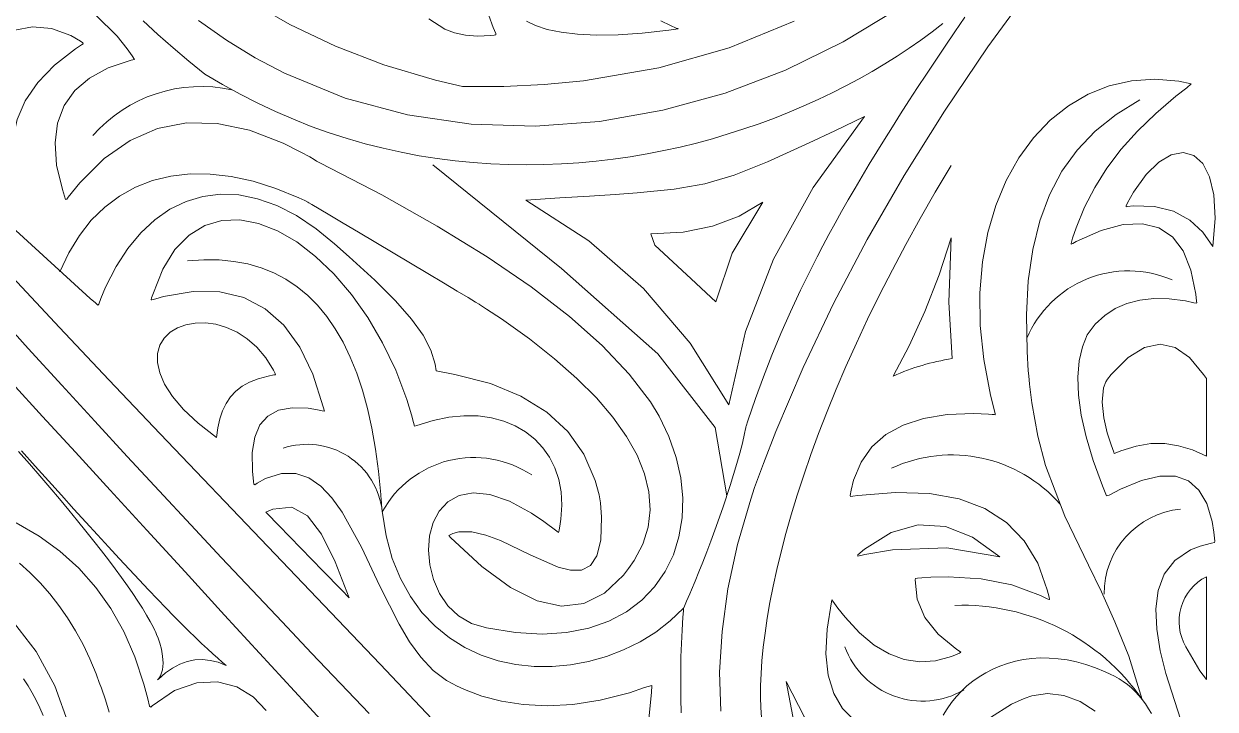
# Model space of a CAD drawing. Header units: inches. Extents: x 249 to 1192, y -18 to 440.
# Drawn here: x 719.966 to 720.565, y 264.93 to 265.274 of the extents above; entities that cross this region are included whole.
import ezdxf

# ---------------------------------------------------------------- set-up
doc = ezdxf.new("R2010")
doc.units = ezdxf.units.IN
doc.header["$MEASUREMENT"] = 0
doc.layers.add('KACA', color=141, linetype='Continuous', lineweight=30)
doc.layers.add('KUSEN', color=16, linetype='Continuous', lineweight=15)

# ---------------------------------------------------------------- blocks, each defined once
blk = doc.blocks.new('GORGA')
at = {"lineweight": 9}
for points in [[(367.07915, 150.58284), (367.07115, 150.57757), (367.06624, 150.57577), (367.06074, 150.57462), (367.05468, 150.57415), (367.04807, 150.57444), (367.04634, 150.57464), (367.04546, 150.57476), (367.04558, 150.57541), (367.04695, 150.57849), (367.04906, 150.58442)], [(367.24671, 150.58461), (367.23602, 150.57415), (367.23088, 150.56769), (367.22836, 150.56416), (367.2273, 150.56241), (367.22889, 150.56201), (367.24043, 150.55812), (367.24991, 150.55302), (367.25733, 150.54671), (367.26269, 150.53918), (367.26598, 150.53044), (367.26722, 150.52048), (367.26639, 150.50932), (367.2635, 150.49694), (367.26246, 150.49365), (367.26188, 150.49198), (367.26134, 150.49223), (367.26062, 150.49319), (367.25479, 150.50045), (367.24254, 150.51262), (367.22949, 150.52168), (367.21565, 150.52763), (367.20102, 150.53047), (367.18561, 150.53019), (367.1694, 150.52679), (367.1524, 150.52028), (367.14361, 150.51586), (367.13914, 150.51336), (367.13688, 150.51204), (367.13569, 150.51133), (367.13367, 150.51033), (367.10288, 150.49434), (367.07496, 150.47863), (367.04991, 150.46321), (367.02774, 150.44806), (367.00844, 150.43319), (366.99201, 150.4186), (366.97846, 150.40429), (366.96779, 150.39026), (366.96341, 150.38313), (366.95844, 150.3728), (366.95482, 150.36239), (366.95252, 150.35204), (366.95154, 150.34185), (366.95184, 150.33193), (366.95342, 150.32241), (366.95626, 150.3134), (366.96034, 150.30501), (366.96565, 150.29737), (366.97217, 150.29058), (366.97987, 150.28477), (366.98876, 150.28004), (366.9988, 150.27652), (367.00998, 150.27432), (367.02229, 150.27356), (367.03571, 150.27435), (367.05022, 150.2768), (367.05778, 150.27891), (367.06426, 150.2827), (367.06962, 150.28785), (367.07384, 150.29405), (367.0769, 150.30098), (367.07878, 150.30832), (367.07946, 150.31575), (367.07891, 150.32296), (367.0771, 150.32963), (367.07402, 150.33543), (367.06965, 150.34006), (367.06396, 150.34319), (367.05692, 150.34451), (367.04852, 150.34369), (367.03873, 150.34043), (367.02753, 150.33439), (367.02139, 150.33024), (367.01489, 150.32527), (367.01405, 150.32459), (367.0139, 150.32498), (367.0137, 150.3259), (367.01334, 150.32774), (367.01278, 150.33136), (367.01232, 150.33836), (367.0127, 150.345), (367.01388, 150.35126), (367.01583, 150.35708), (367.01851, 150.36242), (367.02187, 150.36725), (367.02589, 150.37153), (367.03053, 150.37521), (367.03574, 150.37826), (367.0415, 150.38063), (367.04776, 150.38229), (367.05449, 150.38319), (367.06164, 150.3833), (367.06919, 150.38258), (367.0771, 150.38097), (367.08532, 150.37846), (367.08637, 150.37808), (367.0869, 150.37989), (367.08796, 150.38379), (367.0903, 150.39145), (367.09587, 150.40617), (367.10247, 150.41997), (367.10995, 150.43272), (367.11817, 150.44429), (367.12697, 150.45456), (367.13619, 150.46339), (367.14568, 150.47066), (367.15529, 150.47623), (367.16487, 150.47997), (367.17426, 150.48177), (367.18331, 150.48148), (367.19186, 150.47898), (367.19977, 150.47415), (367.20688, 150.46684), (367.21304, 150.45693), (367.2181, 150.4443), (367.21864, 150.44252), (367.21891, 150.44162), (367.21856, 150.44156), (367.21657, 150.44214), (367.21264, 150.44319), (367.1978, 150.44571), (367.18432, 150.44553), (367.17222, 150.44266), (367.16149, 150.43709), (367.15214, 150.42882), (367.14415, 150.41786), (367.13754, 150.4042), (367.1323, 150.38784), (367.13175, 150.38561), (367.13287, 150.38574), (367.13529, 150.38627), (367.13987, 150.38704), (367.148, 150.38736), (367.15476, 150.38608), (367.16014, 150.38318), (367.16415, 150.37868), (367.16679, 150.37257), (367.16805, 150.36485), (367.16794, 150.35553), (367.16737, 150.35026), (367.16717, 150.34888), (367.16673, 150.34866), (367.16562, 150.34936), (367.16132, 150.35171), (367.15334, 150.3543), (367.14611, 150.35434), (367.13953, 150.35211), (367.13352, 150.34791), (367.12797, 150.34203), (367.12278, 150.33477), (367.11315, 150.31725), (367.10385, 150.29771), (367.09413, 150.27848), (367.08887, 150.26971), (367.08322, 150.2619), (367.07709, 150.25534), (367.07037, 150.25032), (367.06714, 150.24861), (367.06528, 150.24762), (367.06133, 150.24573), (367.05256, 150.2424), (367.04267, 150.23981), (367.03171, 150.23814), (367.01974, 150.23757), (367.00682, 150.23826), (366.993, 150.24039), (366.97834, 150.24413), (366.9707, 150.24665), (366.96709, 150.24775), (366.96725, 150.24422), (366.96862, 150.23106)], [(366.70123, 150.23085), (366.7086, 150.25382), (366.71137, 150.26513), (366.71314, 150.27601), (366.71359, 150.28623), (366.71243, 150.29556), (366.70935, 150.30376), (366.70404, 150.31061), (366.69622, 150.31586), (366.69126, 150.31782), (366.68556, 150.3193), (366.68402, 150.31959), (366.68396, 150.32032), (366.68409, 150.32182), (366.68439, 150.32472), (366.68525, 150.3301), (366.68794, 150.33916), (366.69192, 150.34599), (366.69721, 150.35056), (366.70379, 150.35289), (366.71167, 150.35296), (366.72085, 150.3508), (366.73133, 150.34638), (366.73706, 150.34333), (366.73839, 150.34299), (366.7391, 150.34469), (366.74046, 150.34802), (366.74517, 150.36082), (366.74872, 150.37272), (366.75115, 150.38368), (366.7525, 150.3937), (366.75283, 150.40276), (366.75217, 150.41084), (366.75057, 150.41792), (366.74806, 150.42398), (366.74404, 150.42927), (366.73931, 150.43368), (366.73401, 150.43718), (366.72812, 150.43977), (366.72165, 150.44144), (366.7146, 150.44221), (366.70697, 150.44206), (366.69877, 150.441), (366.69444, 150.44013), (366.69334, 150.43987), (366.693, 150.44008), (366.69308, 150.44096), (366.69348, 150.44439), (366.69598, 150.45652), (366.69991, 150.46613), (366.70528, 150.47322), (366.71209, 150.47778), (366.72033, 150.47983), (366.73001, 150.47935), (366.74112, 150.47635), (366.75367, 150.47083), (366.75534, 150.46996), (366.75618, 150.46951), (366.75621, 150.46995), (366.75544, 150.47259), (366.75372, 150.47782), (366.74953, 150.48807), (366.74435, 150.49805), (366.73817, 150.50776), (366.731, 150.51721), (366.72283, 150.52638), (366.71367, 150.53529), (366.70352, 150.54393), (366.69807, 150.54814), (366.69585, 150.55019), (366.70203, 150.55144), (366.71414, 150.5525), (366.72584, 150.55172), (366.73704, 150.54917), (366.74766, 150.54496), (366.7576, 150.53914), (366.76678, 150.53182), (366.7751, 150.52306), (366.78248, 150.51296), (366.78882, 150.5016), (366.79404, 150.48906), (366.79804, 150.47541), (366.80075, 150.46075), (366.80206, 150.44516), (366.80189, 150.42872), (366.80014, 150.4115), (366.79674, 150.39361), (366.79439, 150.38443), (366.79444, 150.38383), (366.79492, 150.38387), (366.79588, 150.38394), (366.79778, 150.38407), (366.80513, 150.38436), (366.81861, 150.38387), (366.83048, 150.38195), (366.84074, 150.37861), (366.84938, 150.37383), (366.8564, 150.36763), (366.86181, 150.35999), (366.8656, 150.35093), (366.8669, 150.34587), (366.86739, 150.3432), (366.86722, 150.34269), (366.86595, 150.34288), (366.86344, 150.34323), (366.84445, 150.34481), (366.82748, 150.34425), (366.81254, 150.34154), (366.79963, 150.33668), (366.78874, 150.32967), (366.77987, 150.32051), (366.77303, 150.30921), (366.76821, 150.29576), (366.76732, 150.29206), (366.76712, 150.29111), (366.76733, 150.29094), (366.76818, 150.29137), (366.77161, 150.29301), (366.78601, 150.29825), (366.8015, 150.30139), (366.81808, 150.30243), (366.82679, 150.30216), (366.83124, 150.30182), (366.83349, 150.30161), (366.83455, 150.30146), (366.83458, 150.30082), (366.83357, 150.29105), (366.82975, 150.28197), (366.82313, 150.27359), (366.81372, 150.26591), (366.81235, 150.265), (366.81165, 150.26455), (366.81232, 150.26406), (366.81639, 150.26234), (366.82442, 150.26015), (366.83232, 150.25963), (366.84009, 150.26077), (366.84774, 150.26358), (366.85525, 150.26805), (366.86263, 150.2742), (366.86988, 150.282), (366.87346, 150.28653), (366.87523, 150.28896), (366.87612, 150.2902), (366.87654, 150.29074), (366.87674, 150.28982), (366.87895, 150.27599), (366.8795, 150.26371), (366.87838, 150.25297), (366.8756, 150.24378), (366.87114, 150.23615), (366.86502, 150.23006)], [(366.7967, 150.23162), (366.78613, 150.2383), (366.77984, 150.24122), (366.77599, 150.24262), (366.76813, 150.24367), (366.7599, 150.24266), (366.75173, 150.23969), (366.74404, 150.23481)], [(366.9324, 150.23478), (366.93296, 150.25436), (366.93176, 150.27492), (366.92878, 150.29635), (366.92397, 150.31854), (366.91731, 150.3414), (366.91536, 150.34721), (366.91387, 150.35134), (366.91092, 150.35937), (366.90469, 150.37542), (366.89101, 150.40756), (366.8757, 150.43972), (366.85875, 150.47192), (366.84016, 150.50414), (366.81993, 150.53639), (366.79807, 150.56867), (366.77457, 150.60097)], [(367.28873, 150.39965), (367.27343, 150.38297), (367.25695, 150.36499), (367.23941, 150.34586), (367.22096, 150.32574), (367.20174, 150.30478), (367.18191, 150.28314), (367.14095, 150.23846), (367.05787, 150.14785)], [(367.07915, 150.58284), (367.07115, 150.57757), (367.06624, 150.57577), (367.06074, 150.57462), (367.05468, 150.57415), (367.04807, 150.57444), (367.04634, 150.57464), (367.04546, 150.57476), (367.04558, 150.57541), (367.04695, 150.57849), (367.04906, 150.58442)], [(367.24671, 150.58461), (367.23602, 150.57415), (367.23088, 150.56769), (367.22836, 150.56416), (367.2273, 150.56241), (367.22889, 150.56201), (367.24043, 150.55812), (367.24991, 150.55302), (367.25733, 150.54671), (367.26269, 150.53918), (367.26598, 150.53044), (367.26722, 150.52048), (367.26639, 150.50932), (367.2635, 150.49694), (367.26246, 150.49365), (367.26188, 150.49198), (367.26134, 150.49223), (367.26062, 150.49319), (367.25479, 150.50045), (367.24254, 150.51262), (367.22949, 150.52168), (367.21565, 150.52763), (367.20102, 150.53047), (367.18561, 150.53019), (367.1694, 150.52679), (367.1524, 150.52028), (367.14361, 150.51586), (367.13914, 150.51336), (367.13688, 150.51204), (367.13569, 150.51133), (367.13367, 150.51033), (367.10288, 150.49434), (367.07496, 150.47863), (367.04991, 150.46321), (367.02774, 150.44806), (367.00844, 150.43319), (366.99201, 150.4186), (366.97846, 150.40429), (366.96779, 150.39026), (366.96341, 150.38313), (366.95844, 150.3728), (366.95482, 150.36239), (366.95252, 150.35204), (366.95154, 150.34185), (366.95184, 150.33193), (366.95342, 150.32241), (366.95626, 150.3134), (366.96034, 150.30501), (366.96565, 150.29737), (366.97217, 150.29058), (366.97987, 150.28477), (366.98876, 150.28004), (366.9988, 150.27652), (367.00998, 150.27432), (367.02229, 150.27356), (367.03571, 150.27435), (367.05022, 150.2768), (367.05778, 150.27891), (367.06426, 150.2827), (367.06962, 150.28785), (367.07384, 150.29405), (367.0769, 150.30098), (367.07878, 150.30832), (367.07946, 150.31575), (367.07891, 150.32296), (367.0771, 150.32963), (367.07402, 150.33543), (367.06965, 150.34006), (367.06396, 150.34319), (367.05692, 150.34451), (367.04852, 150.34369), (367.03873, 150.34043), (367.02753, 150.33439), (367.02139, 150.33024), (367.01489, 150.32527), (367.01405, 150.32459), (367.0139, 150.32498), (367.0137, 150.3259), (367.01334, 150.32774), (367.01278, 150.33136), (367.01232, 150.33836), (367.0127, 150.345), (367.01388, 150.35126), (367.01583, 150.35708), (367.01851, 150.36242), (367.02187, 150.36725), (367.02589, 150.37153), (367.03053, 150.37521), (367.03574, 150.37826), (367.0415, 150.38063), (367.04776, 150.38229), (367.05449, 150.38319), (367.06164, 150.3833), (367.06919, 150.38258), (367.0771, 150.38097), (367.08532, 150.37846), (367.08637, 150.37808), (367.0869, 150.37989), (367.08796, 150.38379), (367.0903, 150.39145), (367.09587, 150.40617), (367.10247, 150.41997), (367.10995, 150.43272), (367.11817, 150.44429), (367.12697, 150.45456), (367.13619, 150.46339), (367.14568, 150.47066), (367.15529, 150.47623), (367.16487, 150.47997), (367.17426, 150.48177), (367.18331, 150.48148), (367.19186, 150.47898), (367.19977, 150.47415), (367.20688, 150.46684), (367.21304, 150.45693), (367.2181, 150.4443), (367.21864, 150.44252), (367.21891, 150.44162), (367.21856, 150.44156), (367.21657, 150.44214), (367.21264, 150.44319), (367.1978, 150.44571), (367.18432, 150.44553), (367.17222, 150.44266), (367.16149, 150.43709), (367.15214, 150.42882), (367.14415, 150.41786), (367.13754, 150.4042), (367.1323, 150.38784), (367.13175, 150.38561), (367.13287, 150.38574), (367.13529, 150.38627), (367.13987, 150.38704), (367.148, 150.38736), (367.15476, 150.38608), (367.16014, 150.38318), (367.16415, 150.37868), (367.16679, 150.37257), (367.16805, 150.36485), (367.16794, 150.35553), (367.16737, 150.35026), (367.16717, 150.34888), (367.16673, 150.34866), (367.16562, 150.34936), (367.16132, 150.35171), (367.15334, 150.3543), (367.14611, 150.35434), (367.13953, 150.35211), (367.13352, 150.34791), (367.12797, 150.34203), (367.12278, 150.33477), (367.11315, 150.31725), (367.10385, 150.29771), (367.09413, 150.27848), (367.08887, 150.26971), (367.08322, 150.2619), (367.07709, 150.25534), (367.07037, 150.25032), (367.06714, 150.24861), (367.06528, 150.24762), (367.06133, 150.24573), (367.05256, 150.2424), (367.04267, 150.23981), (367.03171, 150.23814), (367.01974, 150.23757), (367.00682, 150.23826), (366.993, 150.24039), (366.97834, 150.24413), (366.9707, 150.24665), (366.96709, 150.24775), (366.96725, 150.24422), (366.96862, 150.23106)], [(366.70123, 150.23085), (366.7086, 150.25382), (366.71137, 150.26513), (366.71314, 150.27601), (366.71359, 150.28623), (366.71243, 150.29556), (366.70935, 150.30376), (366.70404, 150.31061), (366.69622, 150.31586), (366.69126, 150.31782), (366.68556, 150.3193), (366.68402, 150.31959), (366.68396, 150.32032), (366.68409, 150.32182), (366.68439, 150.32472), (366.68525, 150.3301), (366.68794, 150.33916), (366.69192, 150.34599), (366.69721, 150.35056), (366.70379, 150.35289), (366.71167, 150.35296), (366.72085, 150.3508), (366.73133, 150.34638), (366.73706, 150.34333), (366.73839, 150.34299), (366.7391, 150.34469), (366.74046, 150.34802), (366.74517, 150.36082), (366.74872, 150.37272), (366.75115, 150.38368), (366.7525, 150.3937), (366.75283, 150.40276), (366.75217, 150.41084), (366.75057, 150.41792), (366.74806, 150.42398), (366.74404, 150.42927), (366.73931, 150.43368), (366.73401, 150.43718), (366.72812, 150.43977), (366.72165, 150.44144), (366.7146, 150.44221), (366.70697, 150.44206), (366.69877, 150.441), (366.69444, 150.44013), (366.69334, 150.43987), (366.693, 150.44008), (366.69308, 150.44096), (366.69348, 150.44439), (366.69598, 150.45652), (366.69991, 150.46613), (366.70528, 150.47322), (366.71209, 150.47778), (366.72033, 150.47983), (366.73001, 150.47935), (366.74112, 150.47635), (366.75367, 150.47083), (366.75534, 150.46996), (366.75618, 150.46951), (366.75621, 150.46995), (366.75544, 150.47259), (366.75372, 150.47782), (366.74953, 150.48807), (366.74435, 150.49805), (366.73817, 150.50776), (366.731, 150.51721), (366.72283, 150.52638), (366.71367, 150.53529), (366.70352, 150.54393), (366.69807, 150.54814), (366.69585, 150.55019), (366.70203, 150.55144), (366.71414, 150.5525), (366.72584, 150.55172), (366.73704, 150.54917), (366.74766, 150.54496), (366.7576, 150.53914), (366.76678, 150.53182), (366.7751, 150.52306), (366.78248, 150.51296), (366.78882, 150.5016), (366.79404, 150.48906), (366.79804, 150.47541), (366.80075, 150.46075), (366.80206, 150.44516), (366.80189, 150.42872), (366.80014, 150.4115), (366.79674, 150.39361), (366.79439, 150.38443), (366.79444, 150.38383), (366.79492, 150.38387), (366.79588, 150.38394), (366.79778, 150.38407), (366.80513, 150.38436), (366.81861, 150.38387), (366.83048, 150.38195), (366.84074, 150.37861), (366.84938, 150.37383), (366.8564, 150.36763), (366.86181, 150.35999), (366.8656, 150.35093), (366.8669, 150.34587), (366.86739, 150.3432), (366.86722, 150.34269), (366.86595, 150.34288), (366.86344, 150.34323), (366.84445, 150.34481), (366.82748, 150.34425), (366.81254, 150.34154), (366.79963, 150.33668), (366.78874, 150.32967), (366.77987, 150.32051), (366.77303, 150.30921), (366.76821, 150.29576), (366.76732, 150.29206), (366.76712, 150.29111), (366.76733, 150.29094), (366.76818, 150.29137), (366.77161, 150.29301), (366.78601, 150.29825), (366.8015, 150.30139), (366.81808, 150.30243), (366.82679, 150.30216), (366.83124, 150.30182), (366.83349, 150.30161), (366.83455, 150.30146), (366.83458, 150.30082), (366.83357, 150.29105), (366.82975, 150.28197), (366.82313, 150.27359), (366.81372, 150.26591), (366.81235, 150.265), (366.81165, 150.26455), (366.81232, 150.26406), (366.81639, 150.26234), (366.82442, 150.26015), (366.83232, 150.25963), (366.84009, 150.26077), (366.84774, 150.26358), (366.85525, 150.26805), (366.86263, 150.2742), (366.86988, 150.282), (366.87346, 150.28653), (366.87523, 150.28896), (366.87612, 150.2902), (366.87654, 150.29074), (366.87674, 150.28982), (366.87895, 150.27599), (366.8795, 150.26371), (366.87838, 150.25297), (366.8756, 150.24378), (366.87114, 150.23615), (366.86502, 150.23006)], [(366.7967, 150.23162), (366.78613, 150.2383), (366.77984, 150.24122), (366.77599, 150.24262), (366.76813, 150.24367), (366.7599, 150.24266), (366.75173, 150.23969), (366.74404, 150.23481)], [(366.9324, 150.23478), (366.93296, 150.25436), (366.93176, 150.27492), (366.92878, 150.29635), (366.92397, 150.31854), (366.91731, 150.3414), (366.91536, 150.34721), (366.91387, 150.35134), (366.91092, 150.35937), (366.90469, 150.37542), (366.89101, 150.40756), (366.8757, 150.43972), (366.85875, 150.47192), (366.84016, 150.50414), (366.81993, 150.53639), (366.79807, 150.56867), (366.77457, 150.60097)], [(367.28873, 150.39965), (367.27343, 150.38297), (367.25695, 150.36499), (367.23941, 150.34586), (367.22096, 150.32574), (367.20174, 150.30478), (367.18191, 150.28314), (367.14095, 150.23846), (367.05787, 150.14785)], [(366.82072, 150.5804), (366.82615, 150.57621), (366.83179, 150.57208), (366.83762, 150.56802), (366.84364, 150.56405), (366.84984, 150.56016), (366.85623, 150.55636), (366.86278, 150.55267), (366.86951, 150.54907), (366.87639, 150.54559), (366.88343, 150.54223), (366.89062, 150.539), (366.89796, 150.53589), (366.90543, 150.53292), (366.91304, 150.5301), (366.92077, 150.52743), (366.92862, 150.52492), (366.93659, 150.52257), (366.94467, 150.52039), (366.95285, 150.51838), (366.96112, 150.51657), (366.96949, 150.51494), (366.97795, 150.5135), (366.98649, 150.51228), (366.9951, 150.51126), (367.00378, 150.51045), (367.01253, 150.50987), (367.02133, 150.50952), (367.03018, 150.5094), (367.03908, 150.50953), (367.04802, 150.50991), (367.05699, 150.51054), (367.066, 150.51143), (367.07502, 150.51259), (367.08406, 150.51402), (367.09312, 150.51574), (367.10217, 150.51774), (367.11123, 150.52004), (367.12029, 150.52264), (367.12933, 150.52554), (367.13835, 150.52876), (367.14735, 150.5323), (367.15632, 150.53617), (367.16526, 150.54037), (367.17415, 150.5449), (367.183, 150.54979), (367.1918, 150.55503), (367.19996, 150.56154), (367.20785, 150.56817), (367.21547, 150.57492), (367.22281, 150.58176)], [(366.82072, 150.5804), (366.82615, 150.57621), (366.83179, 150.57208), (366.83762, 150.56802), (366.84364, 150.56405), (366.84984, 150.56016), (366.85623, 150.55636), (366.86278, 150.55267), (366.86951, 150.54907), (366.87639, 150.54559), (366.88343, 150.54223), (366.89062, 150.539), (366.89796, 150.53589), (366.90543, 150.53292), (366.91304, 150.5301), (366.92077, 150.52743), (366.92862, 150.52492), (366.93659, 150.52257), (366.94467, 150.52039), (366.95285, 150.51838), (366.96112, 150.51657), (366.96949, 150.51494), (366.97795, 150.5135), (366.98649, 150.51228), (366.9951, 150.51126), (367.00378, 150.51045), (367.01253, 150.50987), (367.02133, 150.50952), (367.03018, 150.5094), (367.03908, 150.50953), (367.04802, 150.50991), (367.05699, 150.51054), (367.066, 150.51143), (367.07502, 150.51259), (367.08406, 150.51402), (367.09312, 150.51574), (367.10217, 150.51774), (367.11123, 150.52004), (367.12029, 150.52264), (367.12933, 150.52554), (367.13835, 150.52876), (367.14735, 150.5323), (367.15632, 150.53617), (367.16526, 150.54037), (367.17415, 150.5449), (367.183, 150.54979), (367.1918, 150.55503), (367.19996, 150.56154), (367.20785, 150.56817), (367.21547, 150.57492), (367.22281, 150.58176)], [(367.16096, 150.23512), (367.16752, 150.24212), (367.17581, 150.24706), (367.18542, 150.24951), (367.19598, 150.24902), (367.20708, 150.24517), (367.21833, 150.23751), (367.21903, 150.2369), (367.21962, 150.23734), (367.22051, 150.2411), (367.22248, 150.24841), (367.22711, 150.26219), (367.23268, 150.27488), (367.23922, 150.28649), (367.24673, 150.29707), (367.25523, 150.30663), (367.26474, 150.31522), (367.27526, 150.32285), (367.28682, 150.32956)], [(367.28811, 150.27959), (367.27678, 150.26487), (367.26735, 150.2475), (367.26012, 150.22751), (367.25543, 150.20492), (367.25359, 150.17976), (367.2549, 150.15205), (367.25685, 150.13725), (367.2597, 150.12182), (367.2635, 150.10577), (367.2683, 150.0891), (367.27107, 150.08054), (367.27231, 150.07688), (367.27298, 150.07485), (367.27576, 150.06659), (367.28187, 150.04962), (367.29631, 150.01415)], [(366.74644, 149.85161), (366.75696, 149.85869), (366.76715, 149.86912), (366.76964, 149.87227), (366.77089, 149.87392), (366.77151, 149.87477), (366.77185, 149.87525), (366.77325, 149.87719), (366.77605, 149.88106), (366.79921, 149.91222), (366.82359, 149.94369), (366.87546, 150.0072), (366.93053, 150.07102), (366.98767, 150.13455), (367.04575, 150.19722), (367.10365, 150.25844), (367.16023, 150.31763), (367.21438, 150.37421), (367.24018, 150.40133), (367.26495, 150.42758), (367.28855, 150.45288)], [(366.84335, 150.58782), (366.87085, 150.57119), (366.89992, 150.55702), (366.93025, 150.54551), (366.96152, 150.53685), (366.99343, 150.53123), (367.02567, 150.52884), (367.05794, 150.52988), (367.08992, 150.53453), (367.1213, 150.54299), (367.15177, 150.55544), (367.16658, 150.56323), (367.18104, 150.57209), (367.19512, 150.58204)], [(367.17037, 150.59233), (367.14912, 150.57996), (367.12624, 150.56907), (367.10179, 150.55974), (367.07582, 150.55205), (367.06229, 150.54884), (367.04152, 150.54878), (367.02119, 150.54975), (367.00142, 150.55166), (366.96362, 150.55824), (366.92826, 150.5683), (366.89546, 150.58161)], [(367.28889, 150.47829), (367.24949, 150.4422), (367.24693, 150.44002), (367.24564, 150.43894), (367.24522, 150.4394), (367.24411, 150.44231), (367.24177, 150.44792), (367.23654, 150.45826), (367.23064, 150.46738), (367.22412, 150.47526), (367.21702, 150.48185), (367.2094, 150.48712), (367.20132, 150.49104), (367.19282, 150.49356), (367.18395, 150.49464), (367.17477, 150.49426), (367.16532, 150.49237), (367.15566, 150.48894), (367.14584, 150.48392), (367.13592, 150.47729), (367.12672, 150.46976), (367.11928, 150.46324), (367.1064, 150.45143), (367.09603, 150.44108), (367.08798, 150.43193), (367.08208, 150.42375), (367.07814, 150.41627), (367.07598, 150.40926), (367.07551, 150.40585), (367.06611, 150.40408), (367.04829, 150.39944), (367.0329, 150.3931), (367.01992, 150.38507), (367.00936, 150.37534), (367.00123, 150.36392), (366.99551, 150.35081), (366.99356, 150.34362), (366.99281, 150.33959), (366.99237, 150.33234), (366.99277, 150.32082), (366.9947, 150.31286), (366.998, 150.30799), (367.00246, 150.30574), (367.0079, 150.30563), (367.01413, 150.30718), (367.02821, 150.31339), (367.0432, 150.32058), (367.05057, 150.32335), (367.0576, 150.32495), (367.06411, 150.32489), (367.06711, 150.32409), (367.06853, 150.32347), (367.06923, 150.3231), (367.06837, 150.32212), (367.05264, 150.30753), (367.03814, 150.29692), (367.02481, 150.2903), (367.01254, 150.28763), (367.00127, 150.28891), (366.99091, 150.29412), (366.98137, 150.30324), (366.97879, 150.30652), (366.97599, 150.31056), (366.97167, 150.31882), (366.969, 150.32733), (366.96798, 150.33607), (366.96857, 150.34502), (366.97075, 150.35415), (366.9745, 150.36346), (366.9798, 150.37292), (366.98662, 150.38252), (366.99493, 150.39224), (367.00471, 150.40206), (367.01594, 150.41196), (367.0286, 150.42193), (367.04265, 150.43194), (367.05019, 150.43696), (367.05382, 150.43929), (367.0539, 150.43934), (367.05569, 150.44041), (367.05951, 150.44269), (367.06503, 150.44598), (367.0719, 150.45007), (367.07978, 150.45477), (367.09719, 150.46516), (367.11453, 150.4755), (367.12231, 150.48014), (367.12905, 150.48415), (367.13439, 150.48734), (367.138, 150.48949), (367.13953, 150.4904), (367.14013, 150.4907), (367.14162, 150.49142), (367.14458, 150.49281), (367.15624, 150.49759), (367.16759, 150.50117), (367.17858, 150.50356), (367.18917, 150.50477), (367.19933, 150.50482), (367.20901, 150.50372), (367.21818, 150.5015), (367.2268, 150.49816), (367.23483, 150.49372), (367.24223, 150.4882), (367.24896, 150.4816), (367.25498, 150.47396), (367.26026, 150.46527), (367.26475, 150.45556)], [(367.16096, 150.23512), (367.16752, 150.24212), (367.17581, 150.24706), (367.18542, 150.24951), (367.19598, 150.24902), (367.20708, 150.24517), (367.21833, 150.23751), (367.21903, 150.2369), (367.21962, 150.23734), (367.22051, 150.2411), (367.22248, 150.24841), (367.22711, 150.26219), (367.23268, 150.27488), (367.23922, 150.28649), (367.24673, 150.29707), (367.25523, 150.30663), (367.26474, 150.31522), (367.27526, 150.32285), (367.28682, 150.32956)], [(367.28811, 150.27959), (367.27678, 150.26487), (367.26735, 150.2475), (367.26012, 150.22751), (367.25543, 150.20492), (367.25359, 150.17976), (367.2549, 150.15205), (367.25685, 150.13725), (367.2597, 150.12182), (367.2635, 150.10577), (367.2683, 150.0891), (367.27107, 150.08054), (367.27231, 150.07688), (367.27298, 150.07485), (367.27576, 150.06659), (367.28187, 150.04962), (367.29631, 150.01415)], [(366.74644, 149.85161), (366.75696, 149.85869), (366.76715, 149.86912), (366.76964, 149.87227), (366.77089, 149.87392), (366.77151, 149.87477), (366.77185, 149.87525), (366.77325, 149.87719), (366.77605, 149.88106), (366.79921, 149.91222), (366.82359, 149.94369), (366.87546, 150.0072), (366.93053, 150.07102), (366.98767, 150.13455), (367.04575, 150.19722), (367.10365, 150.25844), (367.16023, 150.31763), (367.21438, 150.37421), (367.24018, 150.40133), (367.26495, 150.42758), (367.28855, 150.45288)], [(366.84335, 150.58782), (366.87085, 150.57119), (366.89992, 150.55702), (366.93025, 150.54551), (366.96152, 150.53685), (366.99343, 150.53123), (367.02567, 150.52884), (367.05794, 150.52988), (367.08992, 150.53453), (367.1213, 150.54299), (367.15177, 150.55544), (367.16658, 150.56323), (367.18104, 150.57209), (367.19512, 150.58204)], [(367.17037, 150.59233), (367.14912, 150.57996), (367.12624, 150.56907), (367.10179, 150.55974), (367.07582, 150.55205), (367.06229, 150.54884), (367.04152, 150.54878), (367.02119, 150.54975), (367.00142, 150.55166), (366.96362, 150.55824), (366.92826, 150.5683), (366.89546, 150.58161)], [(367.28889, 150.47829), (367.24949, 150.4422), (367.24693, 150.44002), (367.24564, 150.43894), (367.24522, 150.4394), (367.24411, 150.44231), (367.24177, 150.44792), (367.23654, 150.45826), (367.23064, 150.46738), (367.22412, 150.47526), (367.21702, 150.48185), (367.2094, 150.48712), (367.20132, 150.49104), (367.19282, 150.49356), (367.18395, 150.49464), (367.17477, 150.49426), (367.16532, 150.49237), (367.15566, 150.48894), (367.14584, 150.48392), (367.13592, 150.47729), (367.12672, 150.46976), (367.11928, 150.46324), (367.1064, 150.45143), (367.09603, 150.44108), (367.08798, 150.43193), (367.08208, 150.42375), (367.07814, 150.41627), (367.07598, 150.40926), (367.07551, 150.40585), (367.06611, 150.40408), (367.04829, 150.39944), (367.0329, 150.3931), (367.01992, 150.38507), (367.00936, 150.37534), (367.00123, 150.36392), (366.99551, 150.35081), (366.99356, 150.34362), (366.99281, 150.33959), (366.99237, 150.33234), (366.99277, 150.32082), (366.9947, 150.31286), (366.998, 150.30799), (367.00246, 150.30574), (367.0079, 150.30563), (367.01413, 150.30718), (367.02821, 150.31339), (367.0432, 150.32058), (367.05057, 150.32335), (367.0576, 150.32495), (367.06411, 150.32489), (367.06711, 150.32409), (367.06853, 150.32347), (367.06923, 150.3231), (367.06837, 150.32212), (367.05264, 150.30753), (367.03814, 150.29692), (367.02481, 150.2903), (367.01254, 150.28763), (367.00127, 150.28891), (366.99091, 150.29412), (366.98137, 150.30324), (366.97879, 150.30652), (366.97599, 150.31056), (366.97167, 150.31882), (366.969, 150.32733), (366.96798, 150.33607), (366.96857, 150.34502), (366.97075, 150.35415), (366.9745, 150.36346), (366.9798, 150.37292), (366.98662, 150.38252), (366.99493, 150.39224), (367.00471, 150.40206), (367.01594, 150.41196), (367.0286, 150.42193), (367.04265, 150.43194), (367.05019, 150.43696), (367.05382, 150.43929), (367.0539, 150.43934), (367.05569, 150.44041), (367.05951, 150.44269), (367.06503, 150.44598), (367.0719, 150.45007), (367.07978, 150.45477), (367.09719, 150.46516), (367.11453, 150.4755), (367.12231, 150.48014), (367.12905, 150.48415), (367.13439, 150.48734), (367.138, 150.48949), (367.13953, 150.4904), (367.14013, 150.4907), (367.14162, 150.49142), (367.14458, 150.49281), (367.15624, 150.49759), (367.16759, 150.50117), (367.17858, 150.50356), (367.18917, 150.50477), (367.19933, 150.50482), (367.20901, 150.50372), (367.21818, 150.5015), (367.2268, 150.49816), (367.23483, 150.49372), (367.24223, 150.4882), (367.24896, 150.4816), (367.25498, 150.47396), (367.26026, 150.46527), (367.26475, 150.45556)], [(367.28513, 150.30926), (367.27984, 150.30447), (367.27475, 150.29932), (367.26989, 150.29383), (367.26529, 150.28798), (367.26094, 150.28179), (367.25689, 150.27525), (367.25313, 150.26835), (367.24969, 150.26111), (367.2466, 150.25352), (367.24588, 150.25157), (367.24574, 150.25121), (367.24567, 150.25103), (367.24553, 150.25068), (367.24498, 150.24926), (367.24389, 150.24638), (367.24184, 150.24045), (367.23994, 150.2343)], [(367.10924, 150.23366), (367.12359, 150.24872), (367.13818, 150.26406), (367.15302, 150.2797), (367.16809, 150.29564), (367.18342, 150.31192), (367.19899, 150.32853), (367.21481, 150.34549), (367.23088, 150.36281), (367.24722, 150.38051), (367.2638, 150.3986), (367.28065, 150.41709), (367.29776, 150.43601)], [(367.28513, 150.30926), (367.27984, 150.30447), (367.27475, 150.29932), (367.26989, 150.29383), (367.26529, 150.28798), (367.26094, 150.28179), (367.25689, 150.27525), (367.25313, 150.26835), (367.24969, 150.26111), (367.2466, 150.25352), (367.24588, 150.25157), (367.24574, 150.25121), (367.24567, 150.25103), (367.24553, 150.25068), (367.24498, 150.24926), (367.24389, 150.24638), (367.24184, 150.24045), (367.23994, 150.2343)], [(367.10924, 150.23366), (367.12359, 150.24872), (367.13818, 150.26406), (367.15302, 150.2797), (367.16809, 150.29564), (367.18342, 150.31192), (367.19899, 150.32853), (367.21481, 150.34549), (367.23088, 150.36281), (367.24722, 150.38051), (367.2638, 150.3986), (367.28065, 150.41709), (367.29776, 150.43601)], [(367.03016, 150.5816), (367.02557, 150.57939), (367.01976, 150.57751), (367.01272, 150.57604), (367.00444, 150.57504), (366.9949, 150.57458), (366.98408, 150.57472), (366.97198, 150.57554), (366.95858, 150.5771), (366.95502, 150.57761), (366.95412, 150.57775), (366.95388, 150.57782), (366.95407, 150.57789), (366.95481, 150.57818), (366.95762, 150.57937), (366.96257, 150.58187)], [(367.03016, 150.5816), (367.02557, 150.57939), (367.01976, 150.57751), (367.01272, 150.57604), (367.00444, 150.57504), (366.9949, 150.57458), (366.98408, 150.57472), (366.97198, 150.57554), (366.95858, 150.5771), (366.95502, 150.57761), (366.95412, 150.57775), (366.95388, 150.57782), (366.95407, 150.57789), (366.95481, 150.57818), (366.95762, 150.57937), (366.96257, 150.58187)], [(366.80964, 150.58359), (366.81466, 150.57625), (366.81955, 150.56905), (366.8243, 150.56199), (366.82891, 150.55506), (366.8334, 150.54825), (366.83775, 150.54157), (366.84199, 150.535), (366.84609, 150.52855), (366.85008, 150.52219), (366.85395, 150.51594), (366.85771, 150.50977), (366.86135, 150.5037), (366.86489, 150.4977), (366.86832, 150.49179), (366.87164, 150.48594), (366.87486, 150.48016), (366.87799, 150.47443), (366.88102, 150.46876), (366.88396, 150.46314), (366.8868, 150.45756), (366.89224, 150.44651), (366.89734, 150.43557), (366.90214, 150.42468), (366.90666, 150.4138), (366.91091, 150.4029), (366.91492, 150.39192), (366.91872, 150.38082), (366.91963, 150.37802), (366.91975, 150.37767), (366.91979, 150.3775), (366.91984, 150.37722), (366.91995, 150.37666), (366.92043, 150.37437), (366.92154, 150.36958), (366.92284, 150.36452), (366.92431, 150.35926), (366.92592, 150.35383), (366.92766, 150.34827), (366.93142, 150.33698), (366.93542, 150.32574), (366.93746, 150.32024), (366.93949, 150.3149), (366.94149, 150.30974), (366.94344, 150.30482), (366.94532, 150.30018), (366.9471, 150.29587), (366.94796, 150.29385), (366.94878, 150.29192), (366.94956, 150.2901), (366.95031, 150.28839), (366.95102, 150.28679), (366.95113, 150.28641), (366.95117, 150.28601), (366.95123, 150.28521), (366.95148, 150.28201), (366.9519, 150.27551), (366.95222, 150.26889), (366.95244, 150.26215), (366.95255, 150.2553), (366.95256, 150.24832), (366.95247, 150.24123), (366.95228, 150.23402)], [(366.71578, 150.23361), (366.71722, 150.23609), (366.71877, 150.23844), (366.72041, 150.24066), (366.72216, 150.24276), (366.72399, 150.24472), (366.7259, 150.24654), (366.7279, 150.24822), (366.72998, 150.24976), (366.73212, 150.25115), (366.73433, 150.25238), (366.73663, 150.25348), (366.73908, 150.25463), (366.74395, 150.25664), (366.74877, 150.25829), (366.75352, 150.2596), (366.75819, 150.26057), (366.76279, 150.26121), (366.76729, 150.26155), (366.7717, 150.26157), (366.776, 150.26131), (366.78019, 150.26076), (366.78425, 150.25994), (366.78819, 150.25886), (366.79199, 150.25753), (366.79564, 150.25595), (366.79913, 150.25415), (366.80247, 150.25214), (366.80563, 150.24991), (366.80861, 150.24749), (366.81141, 150.24488), (366.81401, 150.2421), (366.81641, 150.23915), (366.8186, 150.23605), (366.82057, 150.2328)], [(366.80964, 150.58359), (366.81466, 150.57625), (366.81955, 150.56905), (366.8243, 150.56199), (366.82891, 150.55506), (366.8334, 150.54825), (366.83775, 150.54157), (366.84199, 150.535), (366.84609, 150.52855), (366.85008, 150.52219), (366.85395, 150.51594), (366.85771, 150.50977), (366.86135, 150.5037), (366.86489, 150.4977), (366.86832, 150.49179), (366.87164, 150.48594), (366.87486, 150.48016), (366.87799, 150.47443), (366.88102, 150.46876), (366.88396, 150.46314), (366.8868, 150.45756), (366.89224, 150.44651), (366.89734, 150.43557), (366.90214, 150.42468), (366.90666, 150.4138), (366.91091, 150.4029), (366.91492, 150.39192), (366.91872, 150.38082), (366.91963, 150.37802), (366.91975, 150.37767), (366.91979, 150.3775), (366.91984, 150.37722), (366.91995, 150.37666), (366.92043, 150.37437), (366.92154, 150.36958), (366.92284, 150.36452), (366.92431, 150.35926), (366.92592, 150.35383), (366.92766, 150.34827), (366.93142, 150.33698), (366.93542, 150.32574), (366.93746, 150.32024), (366.93949, 150.3149), (366.94149, 150.30974), (366.94344, 150.30482), (366.94532, 150.30018), (366.9471, 150.29587), (366.94796, 150.29385), (366.94878, 150.29192), (366.94956, 150.2901), (366.95031, 150.28839), (366.95102, 150.28679), (366.95113, 150.28641), (366.95117, 150.28601), (366.95123, 150.28521), (366.95148, 150.28201), (366.9519, 150.27551), (366.95222, 150.26889), (366.95244, 150.26215), (366.95255, 150.2553), (366.95256, 150.24832), (366.95247, 150.24123), (366.95228, 150.23402)], [(366.71578, 150.23361), (366.71722, 150.23609), (366.71877, 150.23844), (366.72041, 150.24066), (366.72216, 150.24276), (366.72399, 150.24472), (366.7259, 150.24654), (366.7279, 150.24822), (366.72998, 150.24976), (366.73212, 150.25115), (366.73433, 150.25238), (366.73663, 150.25348), (366.73908, 150.25463), (366.74395, 150.25664), (366.74877, 150.25829), (366.75352, 150.2596), (366.75819, 150.26057), (366.76279, 150.26121), (366.76729, 150.26155), (366.7717, 150.26157), (366.776, 150.26131), (366.78019, 150.26076), (366.78425, 150.25994), (366.78819, 150.25886), (366.79199, 150.25753), (366.79564, 150.25595), (366.79913, 150.25415), (366.80247, 150.25214), (366.80563, 150.24991), (366.80861, 150.24749), (366.81141, 150.24488), (366.81401, 150.2421), (366.81641, 150.23915), (366.8186, 150.23605), (366.82057, 150.2328)], [(366.72041, 150.24066), (366.72722, 150.26243), (366.7342, 150.2797), (366.74098, 150.29475), (366.74749, 150.3082), (366.75934, 150.33277), (366.76905, 150.35834), (366.77288, 150.37305), (366.77593, 150.38985), (366.77712, 150.39924), (366.77754, 150.40337), (366.77775, 150.40587), (366.77838, 150.41564), (366.77871, 150.4341), (366.77777, 150.45116), (366.77554, 150.46686), (366.77199, 150.48123), (366.7671, 150.49433), (366.76084, 150.50619), (366.75319, 150.51685), (366.74411, 150.52637), (366.73358, 150.53477), (366.72157, 150.54211)], [(366.72041, 150.24066), (366.72722, 150.26243), (366.7342, 150.2797), (366.74098, 150.29475), (366.74749, 150.3082), (366.75934, 150.33277), (366.76905, 150.35834), (366.77288, 150.37305), (366.77593, 150.38985), (366.77712, 150.39924), (366.77754, 150.40337), (366.77775, 150.40587), (366.77838, 150.41564), (366.77871, 150.4341), (366.77777, 150.45116), (366.77554, 150.46686), (366.77199, 150.48123), (366.7671, 150.49433), (366.76084, 150.50619), (366.75319, 150.51685), (366.74411, 150.52637), (366.73358, 150.53477), (366.72157, 150.54211)], [(367.28414, 150.36573), (367.27722, 150.35799), (367.27052, 150.35052), (367.26404, 150.34334), (367.25778, 150.33643), (367.25175, 150.32979), (367.24593, 150.32344), (367.24034, 150.31736), (367.23498, 150.31156), (367.22983, 150.30604), (367.2249, 150.3008), (367.2202, 150.29583), (367.21572, 150.29114), (367.21146, 150.28673), (367.20743, 150.28259), (367.20361, 150.27874), (367.20002, 150.27516), (367.19665, 150.27186), (367.19351, 150.26883), (367.19058, 150.26608), (367.18788, 150.26361), (367.1854, 150.26142), (367.18314, 150.25951), (367.1811, 150.25787), (367.1811, 150.25787), (367.18515, 150.25941), (367.18913, 150.26037), (367.19304, 150.26076), (367.19689, 150.26056), (367.20068, 150.25979), (367.2044, 150.25845), (367.20806, 150.25652), (367.21165, 150.25402), (367.21517, 150.25095), (367.21561, 150.25052), (367.21544, 150.25071), (367.21494, 150.25131), (367.21412, 150.25264), (367.21313, 150.25568), (367.21285, 150.25904), (367.21311, 150.26253), (367.21374, 150.26592), (367.21456, 150.26901), (367.21541, 150.27157), (367.2161, 150.2734), (367.21634, 150.27397), (367.21647, 150.27428), (367.21649, 150.27433), (367.21649, 150.27433), (367.21664, 150.27464), (367.21699, 150.27535), (367.21772, 150.27681), (367.21936, 150.27987), (367.22122, 150.28311), (367.2233, 150.28653), (367.2256, 150.29013), (367.22811, 150.29391), (367.23084, 150.29787), (367.23379, 150.30201), (367.23695, 150.30633), (367.24032, 150.31082), (367.24391, 150.31549), (367.2477, 150.32034), (367.25171, 150.32536), (367.25592, 150.33055), (367.26035, 150.33593), (367.26498, 150.34147), (367.26981, 150.34718), (367.27485, 150.35307), (367.2801, 150.35913), (367.28555, 150.36536)], [(367.28414, 150.36573), (367.27722, 150.35799), (367.27052, 150.35052), (367.26404, 150.34334), (367.25778, 150.33643), (367.25175, 150.32979), (367.24593, 150.32344), (367.24034, 150.31736), (367.23498, 150.31156), (367.22983, 150.30604), (367.2249, 150.3008), (367.2202, 150.29583), (367.21572, 150.29114), (367.21146, 150.28673), (367.20743, 150.28259), (367.20361, 150.27874), (367.20002, 150.27516), (367.19665, 150.27186), (367.19351, 150.26883), (367.19058, 150.26608), (367.18788, 150.26361), (367.1854, 150.26142), (367.18314, 150.25951), (367.1811, 150.25787), (367.1811, 150.25787), (367.18515, 150.25941), (367.18913, 150.26037), (367.19304, 150.26076), (367.19689, 150.26056), (367.20068, 150.25979), (367.2044, 150.25845), (367.20806, 150.25652), (367.21165, 150.25402), (367.21517, 150.25095), (367.21561, 150.25052), (367.21544, 150.25071), (367.21494, 150.25131), (367.21412, 150.25264), (367.21313, 150.25568), (367.21285, 150.25904), (367.21311, 150.26253), (367.21374, 150.26592), (367.21456, 150.26901), (367.21541, 150.27157), (367.2161, 150.2734), (367.21634, 150.27397), (367.21647, 150.27428), (367.21649, 150.27433), (367.21649, 150.27433), (367.21664, 150.27464), (367.21699, 150.27535), (367.21772, 150.27681), (367.21936, 150.27987), (367.22122, 150.28311), (367.2233, 150.28653), (367.2256, 150.29013), (367.22811, 150.29391), (367.23084, 150.29787), (367.23379, 150.30201), (367.23695, 150.30633), (367.24032, 150.31082), (367.24391, 150.31549), (367.2477, 150.32034), (367.25171, 150.32536), (367.25592, 150.33055), (367.26035, 150.33593), (367.26498, 150.34147), (367.26981, 150.34718), (367.27485, 150.35307), (367.2801, 150.35913), (367.28555, 150.36536)], [(366.81653, 150.5091), (366.82454, 150.49565), (366.83213, 150.48242), (366.83932, 150.46942), (366.84611, 150.45666), (366.85251, 150.44414), (366.85853, 150.43187), (366.86417, 150.41986), (366.86945, 150.4081), (366.87438, 150.39661), (366.87896, 150.38539), (366.8832, 150.37444), (366.88712, 150.36378), (366.89071, 150.35341), (366.894, 150.34334), (366.89698, 150.33356), (366.89967, 150.3241), (366.90207, 150.31494), (366.9042, 150.30611), (366.90606, 150.2976), (366.90767, 150.28942), (366.90902, 150.28158), (366.91014, 150.27408), (366.91102, 150.26693), (366.91168, 150.26013), (366.91213, 150.25369), (366.91237, 150.24762), (366.91241, 150.24192), (366.91227, 150.2366), (366.91195, 150.23166)], [(366.81653, 150.5091), (366.82454, 150.49565), (366.83213, 150.48242), (366.83932, 150.46942), (366.84611, 150.45666), (366.85251, 150.44414), (366.85853, 150.43187), (366.86417, 150.41986), (366.86945, 150.4081), (366.87438, 150.39661), (366.87896, 150.38539), (366.8832, 150.37444), (366.88712, 150.36378), (366.89071, 150.35341), (366.894, 150.34334), (366.89698, 150.33356), (366.89967, 150.3241), (366.90207, 150.31494), (366.9042, 150.30611), (366.90606, 150.2976), (366.90767, 150.28942), (366.90902, 150.28158), (366.91014, 150.27408), (366.91102, 150.26693), (366.91168, 150.26013), (366.91213, 150.25369), (366.91237, 150.24762), (366.91241, 150.24192), (366.91227, 150.2366), (366.91195, 150.23166)], [(366.92935, 150.3431), (366.93517, 150.37743), (366.96402, 150.41446), (367.01248, 150.45738), (367.07716, 150.50942)], [(366.92935, 150.3431), (366.93517, 150.37743), (366.96402, 150.41446), (367.01248, 150.45738), (367.07716, 150.50942)], [(366.95112, 150.28658), (366.9578, 150.28022), (366.96512, 150.27459), (366.97298, 150.2697), (366.98128, 150.26558), (366.98994, 150.26225), (366.99886, 150.25973), (367.00796, 150.25805), (367.01714, 150.25723), (367.02632, 150.2573), (367.03539, 150.25827), (367.04428, 150.26017), (367.05288, 150.26303), (367.06111, 150.26686), (367.06888, 150.27168), (367.0761, 150.27753), (367.08267, 150.28443), (367.08851, 150.29239), (367.09351, 150.30144), (367.09761, 150.3116), (367.10069, 150.3229), (367.10267, 150.33536), (367.10298, 150.33866), (367.10309, 150.34003), (367.10314, 150.34079), (367.10338, 150.34381), (367.10453, 150.35549), (367.10603, 150.36657), (367.10787, 150.37704), (367.11007, 150.38689), (367.11261, 150.39614), (367.1155, 150.40478), (367.11874, 150.41281), (367.12232, 150.42023), (367.12625, 150.42704), (367.13053, 150.43324), (367.13516, 150.43883), (367.14013, 150.44381), (367.14546, 150.44818), (367.15113, 150.45194), (367.15714, 150.4551), (367.16351, 150.45764), (367.17022, 150.45958), (367.17728, 150.4609), (367.18468, 150.46162), (367.19244, 150.46173), (367.20054, 150.46122)], [(366.95112, 150.28658), (366.9578, 150.28022), (366.96512, 150.27459), (366.97298, 150.2697), (366.98128, 150.26558), (366.98994, 150.26225), (366.99886, 150.25973), (367.00796, 150.25805), (367.01714, 150.25723), (367.02632, 150.2573), (367.03539, 150.25827), (367.04428, 150.26017), (367.05288, 150.26303), (367.06111, 150.26686), (367.06888, 150.27168), (367.0761, 150.27753), (367.08267, 150.28443), (367.08851, 150.29239), (367.09351, 150.30144), (367.09761, 150.3116), (367.10069, 150.3229), (367.10267, 150.33536), (367.10298, 150.33866), (367.10309, 150.34003), (367.10314, 150.34079), (367.10338, 150.34381), (367.10453, 150.35549), (367.10603, 150.36657), (367.10787, 150.37704), (367.11007, 150.38689), (367.11261, 150.39614), (367.1155, 150.40478), (367.11874, 150.41281), (367.12232, 150.42023), (367.12625, 150.42704), (367.13053, 150.43324), (367.13516, 150.43883), (367.14013, 150.44381), (367.14546, 150.44818), (367.15113, 150.45194), (367.15714, 150.4551), (367.16351, 150.45764), (367.17022, 150.45958), (367.17728, 150.4609), (367.18468, 150.46162), (367.19244, 150.46173), (367.20054, 150.46122)], [(367.28299, 150.25107), (367.28077, 150.24758), (367.27867, 150.24399), (367.2767, 150.24029), (367.27487, 150.2365), (367.27316, 150.2326)], [(367.28299, 150.25107), (367.28077, 150.24758), (367.27867, 150.24399), (367.2767, 150.24029), (367.27487, 150.2365), (367.27316, 150.2326)]]:
    blk.add_lwpolyline(points, dxfattribs=at)
for points in [[(367.28835, 150.52232), (367.29393, 150.52742), (367.29838, 150.53249), (367.30177, 150.5375), (367.30417, 150.54241), (367.30623, 150.55174), (367.30508, 150.56019), (367.30121, 150.56743), (367.29516, 150.57314), (367.28741, 150.57702), (367.27849, 150.57875), (367.26891, 150.578), (367.25918, 150.57448), (367.25441, 150.57157), (367.25324, 150.57072), (367.25311, 150.57026), (367.25388, 150.56976), (367.25686, 150.56774), (367.26743, 150.55944), (367.27587, 150.55074), (367.28217, 150.54166), (367.28633, 150.53219), (367.28835, 150.52232)], [(367.28835, 150.52232), (367.29393, 150.52742), (367.29838, 150.53249), (367.30177, 150.5375), (367.30417, 150.54241), (367.30623, 150.55174), (367.30508, 150.56019), (367.30121, 150.56743), (367.29516, 150.57314), (367.28741, 150.57702), (367.27849, 150.57875), (367.26891, 150.578), (367.25918, 150.57448), (367.25441, 150.57157), (367.25324, 150.57072), (367.25311, 150.57026), (367.25388, 150.56976), (367.25686, 150.56774), (367.26743, 150.55944), (367.27587, 150.55074), (367.28217, 150.54166), (367.28633, 150.53219), (367.28835, 150.52232)], [(366.86007, 150.53363), (366.88586, 150.49807), (366.90584, 150.46207), (366.92002, 150.42563), (366.92839, 150.38875), (366.94775, 150.41973), (366.97121, 150.44721), (366.99878, 150.47118), (367.03046, 150.49165), (367.01329, 150.4928), (366.99844, 150.49375), (366.98558, 150.49458), (366.97441, 150.49537), (366.95591, 150.49721), (366.94048, 150.49994), (366.92565, 150.50426), (366.90894, 150.51086), (366.88791, 150.52042), (366.87499, 150.52652), (366.86007, 150.53363)], [(366.86007, 150.53363), (366.88586, 150.49807), (366.90584, 150.46207), (366.92002, 150.42563), (366.92839, 150.38875), (366.94775, 150.41973), (366.97121, 150.44721), (366.99878, 150.47118), (367.03046, 150.49165), (367.01329, 150.4928), (366.99844, 150.49375), (366.98558, 150.49458), (366.97441, 150.49537), (366.95591, 150.49721), (366.94048, 150.49994), (366.92565, 150.50426), (366.90894, 150.51086), (366.88791, 150.52042), (366.87499, 150.52652), (366.86007, 150.53363)], [(366.68493, 150.46834), (366.68376, 150.48259), (366.68438, 150.49431), (366.68655, 150.50347), (366.69002, 150.51007), (366.69455, 150.51411), (366.6999, 150.51559), (366.70584, 150.51449), (366.71213, 150.51081), (366.71852, 150.50455), (366.72478, 150.4957), (366.72778, 150.4903), (366.72851, 150.48885), (366.72851, 150.48839), (366.72779, 150.48849), (366.72494, 150.4888), (366.71422, 150.48853), (366.7047, 150.48605), (366.69655, 150.48166), (366.6899, 150.47566), (366.68493, 150.46834)], [(366.68493, 150.46834), (366.68376, 150.48259), (366.68438, 150.49431), (366.68655, 150.50347), (366.69002, 150.51007), (366.69455, 150.51411), (366.6999, 150.51559), (366.70584, 150.51449), (366.71213, 150.51081), (366.71852, 150.50455), (366.72478, 150.4957), (366.72778, 150.4903), (366.72851, 150.48885), (366.72851, 150.48839), (366.72779, 150.48849), (366.72494, 150.4888), (366.71422, 150.48853), (366.7047, 150.48605), (366.69655, 150.48166), (366.6899, 150.47566), (366.68493, 150.46834)], [(366.9112, 150.4906), (366.92667, 150.46497), (366.93495, 150.44054), (366.94721, 150.45208), (366.96561, 150.46911), (366.96756, 150.47467), (366.95131, 150.47561), (366.9365, 150.47858), (366.92313, 150.48358)], [(366.9112, 150.4906), (366.92667, 150.46497), (366.93495, 150.44054), (366.94721, 150.45208), (366.96561, 150.46911), (366.96756, 150.47467), (366.95131, 150.47561), (366.9365, 150.47858), (366.92313, 150.48358)], [(367.18604, 150.37231), (367.19521, 150.37956), (367.20252, 150.38647), (367.2081, 150.393), (367.21208, 150.39912), (367.21458, 150.4048), (367.21574, 150.40999), (367.21567, 150.41467), (367.2145, 150.41879), (367.21237, 150.42233), (367.20939, 150.42525), (367.2057, 150.42751), (367.20142, 150.42908), (367.19668, 150.42992), (367.19161, 150.43), (367.18633, 150.42928), (367.18097, 150.42773), (367.17566, 150.42531), (367.17052, 150.42199), (367.16568, 150.41774), (367.16127, 150.4125), (367.15741, 150.40627), (367.15655, 150.40454), (367.15633, 150.40395), (367.15651, 150.40392), (367.15723, 150.4038), (367.15999, 150.40326), (367.16501, 150.40192), (367.16937, 150.40021), (367.17314, 150.39812), (367.17634, 150.39565), (367.17901, 150.39279), (367.18121, 150.38952), (367.18297, 150.38585), (367.18434, 150.38176), (367.18534, 150.37725), (367.18604, 150.37231)], [(367.18604, 150.37231), (367.19521, 150.37956), (367.20252, 150.38647), (367.2081, 150.393), (367.21208, 150.39912), (367.21458, 150.4048), (367.21574, 150.40999), (367.21567, 150.41467), (367.2145, 150.41879), (367.21237, 150.42233), (367.20939, 150.42525), (367.2057, 150.42751), (367.20142, 150.42908), (367.19668, 150.42992), (367.19161, 150.43), (367.18633, 150.42928), (367.18097, 150.42773), (367.17566, 150.42531), (367.17052, 150.42199), (367.16568, 150.41774), (367.16127, 150.4125), (367.15741, 150.40627), (367.15655, 150.40454), (367.15633, 150.40395), (367.15651, 150.40392), (367.15723, 150.4038), (367.15999, 150.40326), (367.16501, 150.40192), (367.16937, 150.40021), (367.17314, 150.39812), (367.17634, 150.39565), (367.17901, 150.39279), (367.18121, 150.38952), (367.18297, 150.38585), (367.18434, 150.38176), (367.18534, 150.37725), (367.18604, 150.37231)], [(366.6882, 150.36297), (366.69524, 150.36612), (366.70214, 150.36826), (366.70905, 150.36934), (366.71611, 150.36931), (366.72346, 150.36809), (366.73126, 150.36563), (366.73329, 150.36481), (366.73454, 150.3643), (366.7348, 150.36496), (366.73614, 150.36869), (366.738, 150.37479), (366.7397, 150.38226), (366.74055, 150.3901), (366.73985, 150.39731), (366.7387, 150.40037), (366.7379, 150.4017), (366.73599, 150.40406), (366.72755, 150.41255), (366.71939, 150.41765), (366.71151, 150.41935), (366.70391, 150.41765), (366.6966, 150.41255), (366.68957, 150.40406), (366.6882, 150.40195), (366.6882, 150.40189), (366.6882, 150.40151), (366.6882, 150.39986), (366.6882, 150.39717), (366.6882, 150.38962), (366.6882, 150.37201), (366.6882, 150.36553), (366.6882, 150.36365), (366.6882, 150.36297)], [(366.6882, 150.36297), (366.69524, 150.36612), (366.70214, 150.36826), (366.70905, 150.36934), (366.71611, 150.36931), (366.72346, 150.36809), (366.73126, 150.36563), (366.73329, 150.36481), (366.73454, 150.3643), (366.7348, 150.36496), (366.73614, 150.36869), (366.738, 150.37479), (366.7397, 150.38226), (366.74055, 150.3901), (366.73985, 150.39731), (366.7387, 150.40037), (366.7379, 150.4017), (366.73599, 150.40406), (366.72755, 150.41255), (366.71939, 150.41765), (366.71151, 150.41935), (366.70391, 150.41765), (366.6966, 150.41255), (366.68957, 150.40406), (366.6882, 150.40195), (366.6882, 150.40189), (366.6882, 150.40151), (366.6882, 150.39986), (366.6882, 150.39717), (366.6882, 150.38962), (366.6882, 150.37201), (366.6882, 150.36553), (366.6882, 150.36365), (366.6882, 150.36297)], [(367.11922, 150.29176), (367.12637, 150.30989), (367.13316, 150.32374), (367.14022, 150.33299), (367.14817, 150.33732), (367.15763, 150.33641), (367.16119, 150.33485), (367.16075, 150.3344), (367.15466, 150.32815), (367.13251, 150.30541), (367.1231, 150.29574), (367.11922, 150.29176)], [(367.11922, 150.29176), (367.12637, 150.30989), (367.13316, 150.32374), (367.14022, 150.33299), (367.14817, 150.33732), (367.15763, 150.33641), (367.16119, 150.33485), (367.16075, 150.3344), (367.15466, 150.32815), (367.13251, 150.30541), (367.1231, 150.29574), (367.11922, 150.29176)], [(366.79198, 150.3124), (366.80575, 150.32235), (366.81946, 150.32771), (366.8331, 150.32847), (366.84668, 150.32465), (366.86019, 150.31623), (366.86355, 150.31341), (366.8635, 150.31269), (366.85998, 150.31351), (366.84602, 150.31596), (366.81864, 150.31685), (366.79198, 150.3124)], [(366.79198, 150.3124), (366.80575, 150.32235), (366.81946, 150.32771), (366.8331, 150.32847), (366.84668, 150.32465), (366.86019, 150.31623), (366.86355, 150.31341), (366.8635, 150.31269), (366.85998, 150.31351), (366.84602, 150.31596), (366.81864, 150.31685), (366.79198, 150.3124)], [(366.89945, 150.2497), (366.89623, 150.23223), (366.89161, 150.2164), (366.8856, 150.20221), (366.8782, 150.18967), (366.8694, 150.17877), (366.85921, 150.16952), (366.84762, 150.1619), (366.83465, 150.15594), (366.84573, 150.16646), (366.85408, 150.17945), (366.85969, 150.1949), (366.86257, 150.21282), (366.87189, 150.21344), (366.88114, 150.2198), (366.89033, 150.23189), (366.89945, 150.2497)], [(366.89945, 150.2497), (366.89623, 150.23223), (366.89161, 150.2164), (366.8856, 150.20221), (366.8782, 150.18967), (366.8694, 150.17877), (366.85921, 150.16952), (366.84762, 150.1619), (366.83465, 150.15594), (366.84573, 150.16646), (366.85408, 150.17945), (366.85969, 150.1949), (366.86257, 150.21282), (366.87189, 150.21344), (366.88114, 150.2198), (366.89033, 150.23189), (366.89945, 150.2497)]]:
    blk.add_lwpolyline(points, close=True, dxfattribs=at)
for points in [[(367.24814, 150.52412, 0.273825), (367.17822, 150.5471)], [(367.24814, 150.52412, 0.273825), (367.17822, 150.5471)], [(366.70546, 150.45163, -0.415251), (366.7785, 150.42223)], [(366.70546, 150.45163, -0.415251), (366.7785, 150.42223)], [(367.15246, 150.36699, 0.479365), (367.10261, 150.335)], [(367.15246, 150.36699, 0.479365), (367.10261, 150.335)], [(366.84647, 150.35701, 0.332052), (366.76172, 150.3389)], [(366.84647, 150.35701, 0.332052), (366.76172, 150.3389)], [(367.02748, 150.35355, -0.439854), (367.10261, 150.335)], [(367.02748, 150.35355, -0.439854), (367.10261, 150.335)], [(366.70116, 150.33639, -0.387485), (366.73967, 150.29358)], [(366.70116, 150.33639, -0.387485), (366.73967, 150.29358)], [(366.81476, 150.28801, 0.255173), (366.72041, 150.24066)], [(366.81476, 150.28801, 0.255173), (366.72041, 150.24066)], [(366.86995, 150.26724, -0.468955), (366.8101, 150.24556)], [(366.86995, 150.26724, -0.468955), (366.8101, 150.24556)]]:
    blk.add_lwpolyline(points, format="xyb", dxfattribs=at)
for points in [[(366.81655, 150.47275), (366.81776, 150.44047), (366.81604, 150.41201, -0.06848), (366.84571, 150.40324), (366.83765, 150.4184), (366.82982, 150.43573), (366.82265, 150.45419)], [(366.81655, 150.47275), (366.81776, 150.44047), (366.81604, 150.41201, -0.06848), (366.84571, 150.40324), (366.83765, 150.4184), (366.82982, 150.43573), (366.82265, 150.45419)], [(366.6882, 150.30239, -0.431109), (366.69846, 150.26723), (366.6914, 150.2551), (366.6882, 150.2508), (366.6882, 150.25134), (366.6882, 150.25883), (366.6882, 150.28605), (366.6882, 150.29762), (366.6882, 150.30239)], [(366.6882, 150.30239, -0.431109), (366.69846, 150.26723), (366.6914, 150.2551), (366.6882, 150.2508), (366.6882, 150.25134), (366.6882, 150.25883), (366.6882, 150.28605), (366.6882, 150.29762), (366.6882, 150.30239)]]:
    blk.add_lwpolyline(points, format="xyb", close=True, dxfattribs=at)
blk = doc.blocks.new('POTONGAN AA')
at = {"layer": 'KACA', "xscale": -1}
blk.add_blockref('GORGA', (1082.73011, -20.78759), dxfattribs=at)

msp = doc.modelspace()

# ---------------------------------------------------------------- block references
at = {"layer": 'KUSEN'}
msp.add_blockref('POTONGAN AA', (4.51886, 135.48142), dxfattribs=at)

doc.saveas('drawing.dxf')
